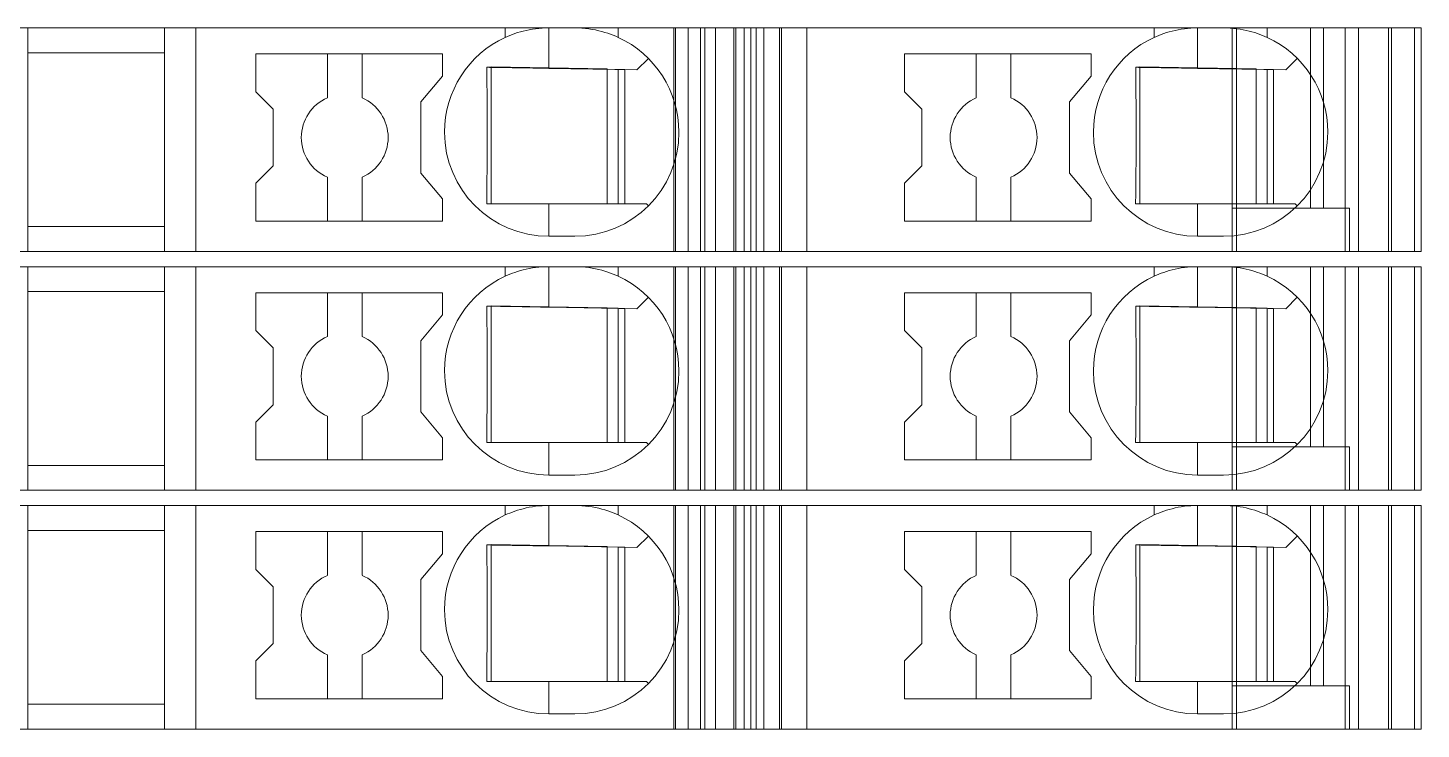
# Model space of a CAD drawing. Header units: millimetres. Extents: x 0 to 1680, y 0 to 1188.
# Drawn here: x 909.05 to 941.15, y 446.35 to 462.5 of the extents above; entities that cross this region are included whole.
import ezdxf
from ezdxf.enums import TextEntityAlignment as Align

# ---------------------------------------------------------------- set-up
doc = ezdxf.new("R2010")
doc.units = ezdxf.units.MM
for name, color, linetype, lineweight in [('EPLAN309', 5, 'Continuous', 5), ('EPLAN493', 5, 'Continuous', 5), ('MAIN-1', 7, 'Continuous', 5), ('MAIN-2', 7, 'Continuous', 5)]:
    doc.layers.add(name, color=color, linetype=linetype, lineweight=lineweight)
doc.styles.add('Tahoma', font='')
doc.styles.get('Tahoma').set_extended_font_data('Tahoma')

# ---------------------------------------------------------------- blocks, each defined once
blk = doc.blocks.new('EPLSYM_LibrarySPECIAL_Symbol12_Variant0_Placement8_14')
at = {"layer": 'EPLAN309', "lineweight": 13, "ltscale": 16}
blk.add_lwpolyline([(0, -5.15), (68.15, -5.15), (68.15, 0), (0, 0)], close=True, dxfattribs=at)
at = {"layer": 'EPLAN493', "color": 5, "style": 'Tahoma'}
blk.add_attdef('17_20450', text='', height=2.3478, dxfattribs=at).set_placement((0, -21.83478), align=Align.MIDDLE_RIGHT)
blk = doc.blocks.new('EPLSYM_LibrarySPECIAL_Symbol12_Variant0_Placement8_15')
at = {"layer": 'EPLAN309', "lineweight": 13, "ltscale": 16}
blk.add_lwpolyline([(0, -5.15), (68.15, -5.15), (68.15, 0), (0, 0)], close=True, dxfattribs=at)
at = {"layer": 'EPLAN493', "color": 5, "style": 'Tahoma'}
blk.add_attdef('17_20450', text='', height=2.3478, dxfattribs=at).set_placement((0, -21.83478), align=Align.MIDDLE_RIGHT)
blk = doc.blocks.new('EPLSYM_LibrarySPECIAL_Symbol12_Variant0_Placement8_16')
at = {"layer": 'EPLAN309', "lineweight": 13, "ltscale": 16}
blk.add_lwpolyline([(0, -5.15), (68.15, -5.15), (68.15, 0), (0, 0)], close=True, dxfattribs=at)
at = {"layer": 'EPLAN493', "color": 5, "style": 'Tahoma'}
blk.add_attdef('17_20450', text='', height=2.3478, dxfattribs=at).set_placement((0, -21.83478), align=Align.MIDDLE_RIGHT)

msp = doc.modelspace()

# ---------------------------------------------------------------- linework, layer by layer
at = {"layer": 'MAIN-1'}
for p, q in [((909.05, 462.5), (912.2, 462.5)), ((909.05, 462.5), (909.05, 457.35)), ((912.919, 462.5), (912.2, 462.5)), ((912.2, 457.35), (912.2, 462.5)), ((920.05, 462.5), (912.919, 462.5)), ((912.919, 462.5), (912.919, 457.35)), ((920.05, 462.5), (921.05, 462.5)), ((920.05, 462.282), (920.05, 462.5)), ((920.102, 462.305), (920.05, 462.282)), ((920.156, 462.327), (920.102, 462.305)), ((920.213, 462.349), (920.156, 462.327)), ((920.272, 462.37), (920.213, 462.349)), ((920.333, 462.39), (920.272, 462.37)), ((920.397, 462.409), (920.333, 462.39)), ((920.463, 462.427), (920.397, 462.409)), ((920.531, 462.443), (920.463, 462.427)), ((920.601, 462.458), (920.531, 462.443)), ((920.673, 462.47), (920.601, 462.458)), ((920.746, 462.481), (920.673, 462.47)), ((920.821, 462.489), (920.746, 462.481)), ((920.897, 462.495), (920.821, 462.489)), ((920.973, 462.499), (920.897, 462.495)), ((921.05, 462.5), (920.973, 462.499)), ((921.05, 461.568), (921.05, 462.5)), ((921.05, 462.5), (921.65, 462.5)), ((921.65, 462.5), (921.732, 462.499)), ((922.65, 462.5), (921.65, 462.5)), ((921.732, 462.499), (921.814, 462.494)), ((921.814, 462.494), (921.896, 462.487)), ((921.896, 462.487), (921.975, 462.478)), ((921.975, 462.478), (922.053, 462.466)), ((922.053, 462.466), (922.13, 462.452)), ((922.13, 462.452), (922.204, 462.435)), ((922.204, 462.435), (922.275, 462.417)), ((922.275, 462.417), (922.345, 462.397)), ((922.345, 462.397), (922.411, 462.376)), ((922.411, 462.376), (922.475, 462.354)), ((922.475, 462.354), (922.536, 462.331)), ((922.536, 462.331), (922.594, 462.306)), ((922.594, 462.306), (922.65, 462.282)), ((922.65, 462.5), (925.704, 462.5)), ((922.65, 462.282), (922.65, 462.5)), ((925.832, 462.5), (925.704, 462.5)), ((925.704, 457.35), (925.704, 462.5)), ((925.832, 462.5), (926.367, 462.5)), ((925.832, 457.35), (925.832, 462.5)), ((927, 462.5), (926.367, 462.5)), ((926.367, 457.35), (926.367, 462.5)), ((927, 462.5), (935, 462.5)), ((927, 457.35), (927, 462.5)), ((935, 462.5), (936, 462.5)), ((935, 462.282), (935, 462.5)), ((935.052, 462.305), (935, 462.282)), ((935.106, 462.327), (935.052, 462.305)), ((935.163, 462.349), (935.106, 462.327)), ((935.222, 462.37), (935.163, 462.349)), ((935.283, 462.39), (935.222, 462.37)), ((935.347, 462.409), (935.283, 462.39)), ((935.413, 462.427), (935.347, 462.409)), ((935.481, 462.443), (935.413, 462.427)), ((935.551, 462.458), (935.481, 462.443)), ((935.622, 462.47), (935.551, 462.458)), ((935.696, 462.481), (935.622, 462.47)), ((935.771, 462.489), (935.696, 462.481)), ((935.847, 462.495), (935.771, 462.489)), ((935.923, 462.499), (935.847, 462.495)), ((936, 462.5), (935.923, 462.499)), ((936, 461.568), (936, 462.5)), ((936, 462.5), (936.6, 462.5)), ((936.6, 462.5), (936.677, 462.499)), ((937.6, 462.5), (936.6, 462.5)), ((936.677, 462.499), (936.753, 462.495)), ((936.753, 462.495), (936.829, 462.489)), ((936.829, 462.489), (936.904, 462.481)), ((936.904, 462.481), (936.978, 462.47)), ((936.978, 462.47), (937.049, 462.458)), ((937.049, 462.458), (937.119, 462.443)), ((937.119, 462.443), (937.187, 462.427)), ((937.187, 462.427), (937.253, 462.409)), ((937.253, 462.409), (937.317, 462.39)), ((937.317, 462.39), (937.378, 462.37)), ((937.378, 462.37), (937.437, 462.349)), ((937.437, 462.349), (937.494, 462.327)), ((937.494, 462.327), (937.548, 462.305)), ((937.548, 462.305), (937.6, 462.282)), ((937.6, 462.5), (941, 462.5)), ((937.6, 462.282), (937.6, 462.5)), ((941, 457.35), (941, 462.5)), ((909.05, 461.925), (912.2, 461.925)), ((914.3, 461.9), (914.3, 461.029)), ((914.3, 461.9), (918.6, 461.9)), ((915.95, 461.9), (915.95, 460.892)), ((916.75, 460.892), (916.75, 461.9)), ((918.6, 461.389), (918.6, 461.9)), ((923.083, 461.533), (923.347, 461.797)), ((929.25, 461.9), (929.25, 461.029)), ((929.25, 461.9), (933.55, 461.9)), ((930.9, 461.9), (930.9, 460.892)), ((931.7, 460.892), (931.7, 461.9)), ((933.55, 461.389), (933.55, 461.9)), ((938.033, 461.533), (938.297, 461.797)), ((918.1, 460.793), (918.6, 461.389)), ((919.624, 461.592), (919.625, 461.522)), ((919.685, 461.591), (919.624, 461.592)), ((919.625, 461.522), (919.625, 461.45)), ((919.625, 461.45), (919.626, 461.377)), ((919.626, 461.377), (919.627, 461.303)), ((919.627, 461.303), (919.628, 461.227)), ((919.746, 461.59), (919.685, 461.591)), ((919.721, 461.591), (919.721, 458.45)), ((919.809, 461.589), (919.746, 461.59)), ((919.873, 461.588), (919.809, 461.589)), ((919.937, 461.587), (919.873, 461.588)), ((920.003, 461.586), (919.937, 461.587)), ((920.071, 461.585), (920.003, 461.586)), ((920.14, 461.584), (920.071, 461.585)), ((920.21, 461.582), (920.14, 461.584)), ((920.283, 461.581), (920.21, 461.582)), ((920.358, 461.58), (920.283, 461.581)), ((920.435, 461.579), (920.358, 461.58)), ((920.514, 461.577), (920.435, 461.579)), ((920.597, 461.576), (920.514, 461.577)), ((920.682, 461.575), (920.597, 461.576)), ((920.771, 461.573), (920.682, 461.575)), ((920.862, 461.571), (920.771, 461.573)), ((920.955, 461.57), (920.862, 461.571)), ((921.05, 461.568), (920.955, 461.57)), ((921.05, 461.568), (923.083, 461.533)), ((922.4, 461.545), (922.4, 458.45)), ((922.65, 458.45), (922.65, 461.54)), ((922.8, 461.538), (922.8, 458.45)), ((933.05, 460.793), (933.55, 461.389)), ((934.574, 461.592), (934.574, 461.522)), ((934.635, 461.591), (934.574, 461.592)), ((934.574, 461.522), (934.575, 461.45)), ((934.575, 461.45), (934.576, 461.377)), ((934.576, 461.377), (934.577, 461.303)), ((934.577, 461.303), (934.577, 461.227)), ((934.696, 461.59), (934.635, 461.591)), ((934.671, 461.591), (934.671, 458.45)), ((934.759, 461.589), (934.696, 461.59)), ((934.822, 461.588), (934.759, 461.589)), ((934.887, 461.587), (934.822, 461.588)), ((934.953, 461.586), (934.887, 461.587)), ((935.021, 461.585), (934.953, 461.586)), ((935.09, 461.584), (935.021, 461.585)), ((935.16, 461.582), (935.09, 461.584)), ((935.233, 461.581), (935.16, 461.582)), ((935.307, 461.58), (935.233, 461.581)), ((935.385, 461.579), (935.307, 461.58)), ((935.464, 461.577), (935.385, 461.579)), ((935.547, 461.576), (935.464, 461.577)), ((935.632, 461.575), (935.547, 461.576)), ((935.72, 461.573), (935.632, 461.575)), ((935.812, 461.571), (935.72, 461.573)), ((935.905, 461.57), (935.812, 461.571)), ((936, 461.568), (935.905, 461.57)), ((936, 461.568), (938.033, 461.533)), ((937.35, 461.545), (937.35, 458.45)), ((937.6, 458.45), (937.6, 461.54)), ((937.75, 461.538), (937.75, 458.45)), ((914.7, 460.629), (914.3, 461.029)), ((919.628, 461.227), (919.628, 461.149)), ((919.628, 461.149), (919.629, 461.07)), ((919.629, 461.07), (919.63, 460.988)), ((919.63, 460.988), (919.63, 460.904)), ((929.65, 460.629), (929.25, 461.029)), ((934.577, 461.227), (934.578, 461.149)), ((934.578, 461.149), (934.579, 461.07)), ((934.579, 461.07), (934.58, 460.988)), ((934.58, 460.988), (934.58, 460.904)), ((918.1, 460.793), (918.1, 459.157)), ((919.63, 460.904), (919.631, 460.817)), ((919.631, 460.817), (919.631, 460.726)), ((919.631, 460.726), (919.632, 460.632)), ((933.05, 460.793), (933.05, 459.157)), ((934.58, 460.904), (934.581, 460.817)), ((934.581, 460.817), (934.581, 460.726)), ((934.581, 460.726), (934.582, 460.632)), ((914.7, 460.629), (914.7, 459.321)), ((919.632, 460.632), (919.633, 460.534)), ((919.633, 460.534), (919.633, 460.431)), ((919.633, 460.431), (919.633, 460.324)), ((919.633, 460.324), (919.633, 460.213)), ((929.65, 460.629), (929.65, 459.321)), ((934.582, 460.632), (934.582, 460.534)), ((934.582, 460.534), (934.583, 460.431)), ((934.583, 460.431), (934.583, 460.324)), ((934.583, 460.324), (934.583, 460.213)), ((919.633, 460.213), (919.634, 460.1)), ((919.634, 460.1), (919.633, 459.979)), ((934.583, 460.213), (934.583, 460.1)), ((934.583, 460.1), (934.583, 459.979)), ((919.633, 459.747), (919.632, 459.638)), ((919.633, 459.979), (919.633, 459.861)), ((919.633, 459.861), (919.633, 459.747)), ((934.583, 459.747), (934.582, 459.638)), ((934.583, 459.979), (934.583, 459.861)), ((934.583, 459.861), (934.583, 459.747)), ((919.632, 459.534), (919.631, 459.434)), ((919.631, 459.434), (919.631, 459.339)), ((919.632, 459.638), (919.632, 459.534)), ((934.582, 459.534), (934.581, 459.434)), ((934.581, 459.434), (934.581, 459.339)), ((934.582, 459.638), (934.582, 459.534)), ((914.7, 459.321), (914.3, 458.921)), ((915.95, 459.058), (915.95, 458.05)), ((916.75, 459.058), (916.75, 458.05)), ((918.1, 459.157), (918.6, 458.561)), ((919.629, 459.159), (919.628, 459.073)), ((919.628, 459.073), (919.628, 458.99)), ((919.63, 459.248), (919.629, 459.159)), ((919.631, 459.339), (919.63, 459.248)), ((929.65, 459.321), (929.25, 458.921)), ((930.9, 459.058), (930.9, 458.05)), ((931.7, 459.058), (931.7, 458.05)), ((933.05, 459.157), (933.55, 458.561)), ((934.579, 459.159), (934.578, 459.073)), ((934.578, 459.073), (934.578, 458.99)), ((934.58, 459.248), (934.579, 459.159)), ((934.581, 459.339), (934.58, 459.248)), ((914.3, 458.921), (914.3, 458.05)), ((919.625, 458.75), (919.624, 458.674)), ((919.626, 458.829), (919.625, 458.75)), ((919.627, 458.908), (919.626, 458.829)), ((919.628, 458.99), (919.627, 458.908)), ((929.25, 458.921), (929.25, 458.05)), ((934.575, 458.75), (934.574, 458.674)), ((934.576, 458.829), (934.575, 458.75)), ((934.577, 458.908), (934.576, 458.829)), ((934.578, 458.99), (934.577, 458.908)), ((918.6, 458.05), (918.6, 458.561)), ((919.623, 458.524), (919.622, 458.45)), ((919.622, 458.45), (919.683, 458.45)), ((919.624, 458.598), (919.623, 458.524)), ((919.624, 458.674), (919.624, 458.598)), ((919.683, 458.45), (919.746, 458.45)), ((919.746, 458.45), (919.809, 458.45)), ((919.809, 458.45), (919.873, 458.45)), ((919.873, 458.45), (919.939, 458.45)), ((919.939, 458.45), (920.005, 458.45)), ((920.005, 458.45), (920.074, 458.45)), ((920.074, 458.45), (920.144, 458.45)), ((920.144, 458.45), (920.215, 458.45)), ((920.215, 458.45), (920.289, 458.45)), ((920.289, 458.45), (920.364, 458.45)), ((920.364, 458.45), (920.442, 458.45)), ((920.442, 458.45), (920.522, 458.45)), ((920.522, 458.45), (920.605, 458.45)), ((920.605, 458.45), (920.69, 458.45)), ((920.69, 458.45), (920.778, 458.45)), ((920.778, 458.45), (920.867, 458.45)), ((920.867, 458.45), (920.958, 458.45)), ((920.958, 458.45), (921.05, 458.45)), ((921.05, 458.45), (923.3, 458.45)), ((921.05, 458.45), (921.05, 457.7)), ((923.347, 458.403), (923.3, 458.45)), ((933.55, 458.05), (933.55, 458.561)), ((934.573, 458.524), (934.572, 458.45)), ((934.572, 458.45), (934.633, 458.45)), ((934.574, 458.598), (934.573, 458.524)), ((934.574, 458.674), (934.574, 458.598)), ((934.633, 458.45), (934.695, 458.45)), ((934.695, 458.45), (934.759, 458.45)), ((934.759, 458.45), (934.823, 458.45)), ((934.823, 458.45), (934.889, 458.45)), ((934.889, 458.45), (934.955, 458.45)), ((934.955, 458.45), (935.024, 458.45)), ((935.024, 458.45), (935.093, 458.45)), ((935.093, 458.45), (935.165, 458.45)), ((935.165, 458.45), (935.239, 458.45)), ((935.239, 458.45), (935.314, 458.45)), ((935.314, 458.45), (935.392, 458.45)), ((935.392, 458.45), (935.472, 458.45)), ((935.472, 458.45), (935.555, 458.45)), ((935.555, 458.45), (935.64, 458.45)), ((935.64, 458.45), (935.727, 458.45)), ((935.727, 458.45), (935.817, 458.45)), ((935.817, 458.45), (935.908, 458.45)), ((935.908, 458.45), (936, 458.45)), ((936, 458.45), (936, 457.7)), ((936, 458.45), (938.25, 458.45)), ((938.297, 458.403), (938.25, 458.45)), ((909.05, 457.925), (912.2, 457.925)), ((918.6, 458.05), (914.3, 458.05)), ((933.55, 458.05), (929.25, 458.05)), ((921.65, 457.7), (921.05, 457.7)), ((936.6, 457.7), (936, 457.7)), ((909.05, 457.35), (912.2, 457.35)), ((912.919, 457.35), (912.2, 457.35)), ((912.919, 457.35), (925.704, 457.35)), ((924.544, 457.35), (924.544, 457.35)), ((924.65, 457.35), (924.65, 457.35)), ((925.832, 457.35), (925.704, 457.35)), ((925.832, 457.35), (926.367, 457.35)), ((927, 457.35), (926.367, 457.35)), ((927, 457.35), (941, 457.35)), ((939.5, 457.35), (939.5, 457.35)), ((909.05, 457), (912.2, 457)), ((909.05, 457), (909.05, 451.85)), ((912.919, 457), (912.2, 457)), ((912.2, 451.85), (912.2, 457)), ((920.05, 457), (912.919, 457)), ((912.919, 457), (912.919, 451.85)), ((920.05, 457), (921.05, 457)), ((920.05, 456.782), (920.05, 457)), ((920.102, 456.805), (920.05, 456.782)), ((920.156, 456.827), (920.102, 456.805)), ((920.213, 456.849), (920.156, 456.827)), ((920.272, 456.87), (920.213, 456.849)), ((920.333, 456.89), (920.272, 456.87)), ((920.397, 456.909), (920.333, 456.89)), ((920.463, 456.927), (920.397, 456.909)), ((920.531, 456.943), (920.463, 456.927)), ((920.601, 456.958), (920.531, 456.943)), ((920.673, 456.97), (920.601, 456.958)), ((920.746, 456.981), (920.673, 456.97)), ((920.821, 456.989), (920.746, 456.981)), ((920.897, 456.995), (920.821, 456.989)), ((920.973, 456.999), (920.897, 456.995)), ((921.05, 457), (920.973, 456.999)), ((921.05, 456.068), (921.05, 457)), ((921.05, 457), (921.65, 457)), ((921.65, 457), (921.732, 456.999)), ((922.65, 457), (921.65, 457)), ((921.732, 456.999), (921.814, 456.994)), ((921.814, 456.994), (921.896, 456.987)), ((921.896, 456.987), (921.975, 456.978)), ((921.975, 456.978), (922.053, 456.966)), ((922.053, 456.966), (922.13, 456.952)), ((922.13, 456.952), (922.204, 456.935)), ((922.204, 456.935), (922.275, 456.917)), ((922.275, 456.917), (922.345, 456.897)), ((922.345, 456.897), (922.411, 456.876)), ((922.411, 456.876), (922.475, 456.854)), ((922.475, 456.854), (922.536, 456.831)), ((922.536, 456.831), (922.594, 456.806)), ((922.594, 456.806), (922.65, 456.782)), ((922.65, 457), (925.704, 457)), ((922.65, 456.782), (922.65, 457)), ((925.832, 457), (925.704, 457)), ((925.704, 451.85), (925.704, 457)), ((925.832, 457), (926.367, 457)), ((925.832, 451.85), (925.832, 457)), ((927, 457), (926.367, 457)), ((926.367, 451.85), (926.367, 457)), ((927, 457), (935, 457)), ((927, 451.85), (927, 457)), ((935, 457), (936, 457)), ((935, 456.782), (935, 457)), ((935.052, 456.805), (935, 456.782)), ((935.106, 456.827), (935.052, 456.805)), ((935.163, 456.849), (935.106, 456.827)), ((935.222, 456.87), (935.163, 456.849)), ((935.283, 456.89), (935.222, 456.87)), ((935.347, 456.909), (935.283, 456.89)), ((935.413, 456.927), (935.347, 456.909)), ((935.481, 456.943), (935.413, 456.927)), ((935.551, 456.958), (935.481, 456.943)), ((935.622, 456.97), (935.551, 456.958)), ((935.696, 456.981), (935.622, 456.97)), ((935.771, 456.989), (935.696, 456.981)), ((935.847, 456.995), (935.771, 456.989)), ((935.923, 456.999), (935.847, 456.995)), ((936, 457), (935.923, 456.999)), ((936, 456.068), (936, 457)), ((936, 457), (936.6, 457)), ((936.6, 457), (936.677, 456.999)), ((937.6, 457), (936.6, 457)), ((936.677, 456.999), (936.753, 456.995)), ((936.753, 456.995), (936.829, 456.989)), ((936.829, 456.989), (936.904, 456.981)), ((936.904, 456.981), (936.978, 456.97)), ((936.978, 456.97), (937.049, 456.958)), ((937.049, 456.958), (937.119, 456.943)), ((937.119, 456.943), (937.187, 456.927)), ((937.187, 456.927), (937.253, 456.909)), ((937.253, 456.909), (937.317, 456.89)), ((937.317, 456.89), (937.378, 456.87)), ((937.378, 456.87), (937.437, 456.849)), ((937.437, 456.849), (937.494, 456.827)), ((937.494, 456.827), (937.548, 456.805)), ((937.548, 456.805), (937.6, 456.782)), ((937.6, 457), (941, 457)), ((937.6, 456.782), (937.6, 457)), ((941, 451.85), (941, 457)), ((909.05, 456.425), (912.2, 456.425)), ((914.3, 456.4), (914.3, 455.529)), ((914.3, 456.4), (918.6, 456.4)), ((915.95, 456.4), (915.95, 455.392)), ((916.75, 455.392), (916.75, 456.4)), ((918.6, 455.889), (918.6, 456.4)), ((923.083, 456.033), (923.347, 456.297)), ((929.25, 456.4), (929.25, 455.529)), ((929.25, 456.4), (933.55, 456.4)), ((930.9, 456.4), (930.9, 455.392)), ((931.7, 455.392), (931.7, 456.4)), ((933.55, 455.889), (933.55, 456.4)), ((938.033, 456.033), (938.297, 456.297)), ((918.1, 455.293), (918.6, 455.889)), ((919.624, 456.092), (919.625, 456.022)), ((919.685, 456.091), (919.624, 456.092)), ((919.625, 456.022), (919.625, 455.95)), ((919.625, 455.95), (919.626, 455.877)), ((919.626, 455.877), (919.627, 455.803)), ((919.746, 456.09), (919.685, 456.091)), ((919.721, 456.091), (919.721, 452.95)), ((919.809, 456.089), (919.746, 456.09)), ((919.873, 456.088), (919.809, 456.089)), ((919.937, 456.087), (919.873, 456.088)), ((920.003, 456.086), (919.937, 456.087)), ((920.071, 456.085), (920.003, 456.086)), ((920.14, 456.084), (920.071, 456.085)), ((920.21, 456.082), (920.14, 456.084)), ((920.283, 456.081), (920.21, 456.082)), ((920.358, 456.08), (920.283, 456.081)), ((920.435, 456.079), (920.358, 456.08)), ((920.514, 456.077), (920.435, 456.079)), ((920.597, 456.076), (920.514, 456.077)), ((920.682, 456.075), (920.597, 456.076)), ((920.771, 456.073), (920.682, 456.075)), ((920.862, 456.071), (920.771, 456.073)), ((920.955, 456.07), (920.862, 456.071)), ((921.05, 456.068), (920.955, 456.07)), ((921.05, 456.068), (923.083, 456.033)), ((922.4, 456.045), (922.4, 452.95)), ((922.65, 452.95), (922.65, 456.04)), ((922.8, 456.038), (922.8, 452.95)), ((933.05, 455.293), (933.55, 455.889)), ((934.574, 456.092), (934.574, 456.022)), ((934.635, 456.091), (934.574, 456.092)), ((934.574, 456.022), (934.575, 455.95)), ((934.575, 455.95), (934.576, 455.877)), ((934.576, 455.877), (934.577, 455.803)), ((934.696, 456.09), (934.635, 456.091)), ((934.671, 456.091), (934.671, 452.95)), ((934.759, 456.089), (934.696, 456.09)), ((934.822, 456.088), (934.759, 456.089)), ((934.887, 456.087), (934.822, 456.088)), ((934.953, 456.086), (934.887, 456.087)), ((935.021, 456.085), (934.953, 456.086)), ((935.09, 456.084), (935.021, 456.085)), ((935.16, 456.082), (935.09, 456.084)), ((935.233, 456.081), (935.16, 456.082)), ((935.307, 456.08), (935.233, 456.081)), ((935.385, 456.079), (935.307, 456.08)), ((935.464, 456.077), (935.385, 456.079)), ((935.547, 456.076), (935.464, 456.077)), ((935.632, 456.075), (935.547, 456.076)), ((935.72, 456.073), (935.632, 456.075)), ((935.812, 456.071), (935.72, 456.073)), ((935.905, 456.07), (935.812, 456.071)), ((936, 456.068), (935.905, 456.07)), ((936, 456.068), (938.033, 456.033)), ((937.35, 456.045), (937.35, 452.95)), ((937.6, 452.95), (937.6, 456.04)), ((937.75, 456.038), (937.75, 452.95)), ((914.7, 455.129), (914.3, 455.529)), ((919.627, 455.803), (919.628, 455.727)), ((919.628, 455.727), (919.628, 455.649)), ((919.628, 455.649), (919.629, 455.57)), ((919.629, 455.57), (919.63, 455.488)), ((929.65, 455.129), (929.25, 455.529)), ((934.577, 455.803), (934.577, 455.727)), ((934.577, 455.727), (934.578, 455.649)), ((934.578, 455.649), (934.579, 455.57)), ((934.579, 455.57), (934.58, 455.488)), ((918.1, 455.293), (918.1, 453.657)), ((919.63, 455.488), (919.63, 455.404)), ((919.63, 455.404), (919.631, 455.317)), ((919.631, 455.317), (919.631, 455.226)), ((919.631, 455.226), (919.632, 455.132)), ((933.05, 455.293), (933.05, 453.657)), ((934.58, 455.488), (934.58, 455.404)), ((934.58, 455.404), (934.581, 455.317)), ((934.581, 455.317), (934.581, 455.226)), ((934.581, 455.226), (934.582, 455.132)), ((914.7, 455.129), (914.7, 453.821)), ((919.632, 455.132), (919.633, 455.034)), ((919.633, 455.034), (919.633, 454.931)), ((919.633, 454.931), (919.633, 454.824)), ((929.65, 455.129), (929.65, 453.821)), ((934.582, 455.132), (934.582, 455.034)), ((934.582, 455.034), (934.583, 454.931)), ((934.583, 454.931), (934.583, 454.824)), ((919.633, 454.824), (919.633, 454.713)), ((919.633, 454.713), (919.634, 454.6)), ((919.634, 454.6), (919.633, 454.479)), ((934.583, 454.824), (934.583, 454.713)), ((934.583, 454.713), (934.583, 454.6)), ((934.583, 454.6), (934.583, 454.479)), ((919.633, 454.247), (919.632, 454.138)), ((919.633, 454.479), (919.633, 454.361)), ((919.633, 454.361), (919.633, 454.247)), ((934.583, 454.247), (934.582, 454.138)), ((934.583, 454.479), (934.583, 454.361)), ((934.583, 454.361), (934.583, 454.247)), ((919.632, 454.034), (919.631, 453.934)), ((919.631, 453.934), (919.631, 453.839)), ((919.632, 454.138), (919.632, 454.034)), ((934.582, 454.034), (934.581, 453.934)), ((934.581, 453.934), (934.581, 453.839)), ((934.582, 454.138), (934.582, 454.034)), ((914.7, 453.821), (914.3, 453.421)), ((918.1, 453.657), (918.6, 453.061)), ((919.629, 453.659), (919.628, 453.573)), ((919.628, 453.573), (919.628, 453.49)), ((919.63, 453.748), (919.629, 453.659)), ((919.631, 453.839), (919.63, 453.748)), ((929.65, 453.821), (929.25, 453.421)), ((933.05, 453.657), (933.55, 453.061)), ((934.579, 453.659), (934.578, 453.573)), ((934.578, 453.573), (934.578, 453.49)), ((934.58, 453.748), (934.579, 453.659)), ((934.581, 453.839), (934.58, 453.748)), ((914.3, 453.421), (914.3, 452.55)), ((915.95, 453.558), (915.95, 452.55)), ((916.75, 453.558), (916.75, 452.55)), ((919.626, 453.329), (919.625, 453.25)), ((919.627, 453.408), (919.626, 453.329)), ((919.628, 453.49), (919.627, 453.408)), ((929.25, 453.421), (929.25, 452.55)), ((930.9, 453.558), (930.9, 452.55)), ((931.7, 453.558), (931.7, 452.55)), ((934.576, 453.329), (934.575, 453.25)), ((934.577, 453.408), (934.576, 453.329)), ((934.578, 453.49), (934.577, 453.408)), ((918.6, 452.55), (918.6, 453.061)), ((919.623, 453.024), (919.622, 452.95)), ((919.622, 452.95), (919.683, 452.95)), ((919.624, 453.098), (919.623, 453.024)), ((919.625, 453.25), (919.624, 453.174)), ((919.624, 453.174), (919.624, 453.098)), ((919.683, 452.95), (919.746, 452.95)), ((919.746, 452.95), (919.809, 452.95)), ((919.809, 452.95), (919.873, 452.95)), ((919.873, 452.95), (919.939, 452.95)), ((919.939, 452.95), (920.005, 452.95)), ((920.005, 452.95), (920.074, 452.95)), ((920.074, 452.95), (920.144, 452.95)), ((920.144, 452.95), (920.215, 452.95)), ((920.215, 452.95), (920.289, 452.95)), ((920.289, 452.95), (920.364, 452.95)), ((920.364, 452.95), (920.442, 452.95)), ((920.442, 452.95), (920.522, 452.95)), ((920.522, 452.95), (920.605, 452.95)), ((920.605, 452.95), (920.69, 452.95)), ((920.69, 452.95), (920.778, 452.95)), ((920.778, 452.95), (920.867, 452.95)), ((920.867, 452.95), (920.958, 452.95)), ((920.958, 452.95), (921.05, 452.95)), ((921.05, 452.95), (923.3, 452.95)), ((921.05, 452.95), (921.05, 452.2)), ((923.347, 452.903), (923.3, 452.95)), ((933.55, 452.55), (933.55, 453.061)), ((934.573, 453.024), (934.572, 452.95)), ((934.572, 452.95), (934.633, 452.95)), ((934.574, 453.098), (934.573, 453.024)), ((934.575, 453.25), (934.574, 453.174)), ((934.574, 453.174), (934.574, 453.098)), ((934.633, 452.95), (934.695, 452.95)), ((934.695, 452.95), (934.759, 452.95)), ((934.759, 452.95), (934.823, 452.95)), ((934.823, 452.95), (934.889, 452.95)), ((934.889, 452.95), (934.955, 452.95)), ((934.955, 452.95), (935.024, 452.95)), ((935.024, 452.95), (935.093, 452.95)), ((935.093, 452.95), (935.165, 452.95)), ((935.165, 452.95), (935.239, 452.95)), ((935.239, 452.95), (935.314, 452.95)), ((935.314, 452.95), (935.392, 452.95)), ((935.392, 452.95), (935.472, 452.95)), ((935.472, 452.95), (935.555, 452.95)), ((935.555, 452.95), (935.64, 452.95)), ((935.64, 452.95), (935.727, 452.95)), ((935.727, 452.95), (935.817, 452.95)), ((935.817, 452.95), (935.908, 452.95)), ((935.908, 452.95), (936, 452.95)), ((936, 452.95), (936, 452.2)), ((936, 452.95), (938.25, 452.95)), ((938.297, 452.903), (938.25, 452.95)), ((909.05, 452.425), (912.2, 452.425)), ((918.6, 452.55), (914.3, 452.55)), ((933.55, 452.55), (929.25, 452.55)), ((921.65, 452.2), (921.05, 452.2)), ((936.6, 452.2), (936, 452.2)), ((909.05, 451.85), (912.2, 451.85)), ((912.919, 451.85), (912.2, 451.85)), ((912.919, 451.85), (925.704, 451.85)), ((924.544, 451.85), (924.544, 451.85)), ((924.65, 451.85), (924.65, 451.85)), ((925.832, 451.85), (925.704, 451.85)), ((925.832, 451.85), (926.367, 451.85)), ((927, 451.85), (926.367, 451.85)), ((927, 451.85), (941, 451.85)), ((939.5, 451.85), (939.5, 451.85)), ((909.05, 451.5), (912.2, 451.5)), ((909.05, 451.5), (909.05, 446.35)), ((912.919, 451.5), (912.2, 451.5)), ((912.2, 446.35), (912.2, 451.5)), ((920.05, 451.5), (912.919, 451.5)), ((912.919, 451.5), (912.919, 446.35)), ((920.05, 451.5), (921.05, 451.5)), ((920.05, 451.282), (920.05, 451.5)), ((920.156, 451.327), (920.102, 451.305)), ((920.213, 451.349), (920.156, 451.327)), ((920.272, 451.37), (920.213, 451.349)), ((920.333, 451.39), (920.272, 451.37)), ((920.397, 451.409), (920.333, 451.39)), ((920.463, 451.427), (920.397, 451.409)), ((920.531, 451.443), (920.463, 451.427)), ((920.601, 451.458), (920.531, 451.443)), ((920.673, 451.47), (920.601, 451.458)), ((920.746, 451.481), (920.673, 451.47)), ((920.821, 451.489), (920.746, 451.481)), ((920.897, 451.495), (920.821, 451.489)), ((920.973, 451.499), (920.897, 451.495)), ((921.05, 451.5), (920.973, 451.499)), ((921.05, 450.568), (921.05, 451.5)), ((921.05, 451.5), (921.65, 451.5)), ((921.65, 451.5), (921.732, 451.499)), ((922.65, 451.5), (921.65, 451.5)), ((921.732, 451.499), (921.814, 451.494)), ((921.814, 451.494), (921.896, 451.487)), ((921.896, 451.487), (921.975, 451.478)), ((921.975, 451.478), (922.053, 451.466)), ((922.053, 451.466), (922.13, 451.452)), ((922.13, 451.452), (922.204, 451.435)), ((922.204, 451.435), (922.275, 451.417)), ((922.275, 451.417), (922.345, 451.397)), ((922.345, 451.397), (922.411, 451.376)), ((922.411, 451.376), (922.475, 451.354)), ((922.475, 451.354), (922.536, 451.331)), ((922.536, 451.331), (922.594, 451.306)), ((922.65, 451.5), (925.704, 451.5)), ((922.65, 451.282), (922.65, 451.5)), ((925.832, 451.5), (925.704, 451.5)), ((925.704, 446.35), (925.704, 451.5)), ((925.832, 451.5), (926.367, 451.5)), ((925.832, 446.35), (925.832, 451.5)), ((927, 451.5), (926.367, 451.5)), ((926.367, 446.35), (926.367, 451.5)), ((927, 451.5), (935, 451.5)), ((927, 446.35), (927, 451.5)), ((935, 451.5), (936, 451.5)), ((935, 451.282), (935, 451.5)), ((935.106, 451.327), (935.052, 451.305)), ((935.163, 451.349), (935.106, 451.327)), ((935.222, 451.37), (935.163, 451.349)), ((935.283, 451.39), (935.222, 451.37)), ((935.347, 451.409), (935.283, 451.39)), ((935.413, 451.427), (935.347, 451.409)), ((935.481, 451.443), (935.413, 451.427)), ((935.551, 451.458), (935.481, 451.443)), ((935.622, 451.47), (935.551, 451.458)), ((935.696, 451.481), (935.622, 451.47)), ((935.771, 451.489), (935.696, 451.481)), ((935.847, 451.495), (935.771, 451.489)), ((935.923, 451.499), (935.847, 451.495)), ((936, 451.5), (935.923, 451.499)), ((936, 450.568), (936, 451.5)), ((936, 451.5), (936.6, 451.5)), ((936.6, 451.5), (936.677, 451.499)), ((937.6, 451.5), (936.6, 451.5)), ((936.677, 451.499), (936.753, 451.495)), ((936.753, 451.495), (936.829, 451.489)), ((936.829, 451.489), (936.904, 451.481)), ((936.904, 451.481), (936.978, 451.47)), ((936.978, 451.47), (937.049, 451.458)), ((937.049, 451.458), (937.119, 451.443)), ((937.119, 451.443), (937.187, 451.427)), ((937.187, 451.427), (937.253, 451.409)), ((937.253, 451.409), (937.317, 451.39)), ((937.317, 451.39), (937.378, 451.37)), ((937.378, 451.37), (937.437, 451.349)), ((937.437, 451.349), (937.494, 451.327)), ((937.494, 451.327), (937.548, 451.305)), ((937.6, 451.5), (941, 451.5)), ((937.6, 451.282), (937.6, 451.5)), ((941, 446.35), (941, 451.5)), ((920.102, 451.305), (920.05, 451.282)), ((922.594, 451.306), (922.65, 451.282)), ((935.052, 451.305), (935, 451.282)), ((937.548, 451.305), (937.6, 451.282)), ((909.05, 450.925), (912.2, 450.925)), ((914.3, 450.9), (914.3, 450.029)), ((914.3, 450.9), (918.6, 450.9)), ((915.95, 450.9), (915.95, 449.892)), ((916.75, 449.892), (916.75, 450.9)), ((918.6, 450.389), (918.6, 450.9)), ((923.083, 450.533), (923.347, 450.797)), ((929.25, 450.9), (929.25, 450.029)), ((929.25, 450.9), (933.55, 450.9)), ((930.9, 450.9), (930.9, 449.892)), ((931.7, 449.892), (931.7, 450.9)), ((933.55, 450.389), (933.55, 450.9)), ((938.033, 450.533), (938.297, 450.797)), ((918.1, 449.793), (918.6, 450.389)), ((919.624, 450.592), (919.625, 450.522)), ((919.685, 450.591), (919.624, 450.592)), ((919.625, 450.522), (919.625, 450.45)), ((919.625, 450.45), (919.626, 450.377)), ((919.626, 450.377), (919.627, 450.303)), ((919.746, 450.59), (919.685, 450.591)), ((919.721, 450.591), (919.721, 447.45)), ((919.809, 450.589), (919.746, 450.59)), ((919.873, 450.588), (919.809, 450.589)), ((919.937, 450.587), (919.873, 450.588)), ((920.003, 450.586), (919.937, 450.587)), ((920.071, 450.585), (920.003, 450.586)), ((920.14, 450.584), (920.071, 450.585)), ((920.21, 450.582), (920.14, 450.584)), ((920.283, 450.581), (920.21, 450.582)), ((920.358, 450.58), (920.283, 450.581)), ((920.435, 450.579), (920.358, 450.58)), ((920.514, 450.577), (920.435, 450.579)), ((920.597, 450.576), (920.514, 450.577)), ((920.682, 450.575), (920.597, 450.576)), ((920.771, 450.573), (920.682, 450.575)), ((920.862, 450.571), (920.771, 450.573)), ((920.955, 450.57), (920.862, 450.571)), ((921.05, 450.568), (920.955, 450.57)), ((921.05, 450.568), (923.083, 450.533)), ((922.4, 450.545), (922.4, 447.45)), ((922.65, 447.45), (922.65, 450.54)), ((922.8, 450.538), (922.8, 447.45)), ((933.05, 449.793), (933.55, 450.389)), ((934.574, 450.592), (934.574, 450.522)), ((934.635, 450.591), (934.574, 450.592)), ((934.574, 450.522), (934.575, 450.45)), ((934.575, 450.45), (934.576, 450.377)), ((934.576, 450.377), (934.577, 450.303)), ((934.696, 450.59), (934.635, 450.591)), ((934.671, 450.591), (934.671, 447.45)), ((934.759, 450.589), (934.696, 450.59)), ((934.822, 450.588), (934.759, 450.589)), ((934.887, 450.587), (934.822, 450.588)), ((934.953, 450.586), (934.887, 450.587)), ((935.021, 450.585), (934.953, 450.586)), ((935.09, 450.584), (935.021, 450.585)), ((935.16, 450.582), (935.09, 450.584)), ((935.233, 450.581), (935.16, 450.582)), ((935.307, 450.58), (935.233, 450.581)), ((935.385, 450.579), (935.307, 450.58)), ((935.464, 450.577), (935.385, 450.579)), ((935.547, 450.576), (935.464, 450.577)), ((935.632, 450.575), (935.547, 450.576)), ((935.72, 450.573), (935.632, 450.575)), ((935.812, 450.571), (935.72, 450.573)), ((935.905, 450.57), (935.812, 450.571)), ((936, 450.568), (935.905, 450.57)), ((936, 450.568), (938.033, 450.533)), ((937.35, 450.545), (937.35, 447.45)), ((937.6, 447.45), (937.6, 450.54)), ((937.75, 450.538), (937.75, 447.45)), ((919.627, 450.303), (919.628, 450.227)), ((919.628, 450.227), (919.628, 450.149)), ((919.628, 450.149), (919.629, 450.07)), ((919.629, 450.07), (919.63, 449.988)), ((934.577, 450.303), (934.577, 450.227)), ((934.577, 450.227), (934.578, 450.149)), ((934.578, 450.149), (934.579, 450.07)), ((934.579, 450.07), (934.58, 449.988)), ((914.7, 449.629), (914.3, 450.029)), ((918.1, 449.793), (918.1, 448.157)), ((919.63, 449.988), (919.63, 449.904)), ((919.63, 449.904), (919.631, 449.817)), ((919.631, 449.817), (919.631, 449.726)), ((919.631, 449.726), (919.632, 449.632)), ((929.65, 449.629), (929.25, 450.029)), ((933.05, 449.793), (933.05, 448.157)), ((934.58, 449.988), (934.58, 449.904)), ((934.58, 449.904), (934.581, 449.817)), ((934.581, 449.817), (934.581, 449.726)), ((934.581, 449.726), (934.582, 449.632)), ((914.7, 449.629), (914.7, 448.321)), ((919.632, 449.632), (919.633, 449.534)), ((919.633, 449.534), (919.633, 449.431)), ((919.633, 449.431), (919.633, 449.324)), ((929.65, 449.629), (929.65, 448.321)), ((934.582, 449.632), (934.582, 449.534)), ((934.582, 449.534), (934.583, 449.431)), ((934.583, 449.431), (934.583, 449.324)), ((919.633, 449.324), (919.633, 449.213)), ((919.633, 449.213), (919.634, 449.1)), ((919.634, 449.1), (919.633, 448.979)), ((934.583, 449.324), (934.583, 449.213)), ((934.583, 449.213), (934.583, 449.1)), ((934.583, 449.1), (934.583, 448.979)), ((919.633, 448.979), (919.633, 448.861)), ((919.633, 448.861), (919.633, 448.747)), ((934.583, 448.979), (934.583, 448.861)), ((934.583, 448.861), (934.583, 448.747)), ((919.632, 448.534), (919.631, 448.434)), ((919.633, 448.747), (919.632, 448.638)), ((919.632, 448.638), (919.632, 448.534)), ((934.582, 448.534), (934.581, 448.434)), ((934.583, 448.747), (934.582, 448.638)), ((934.582, 448.638), (934.582, 448.534)), ((914.7, 448.321), (914.3, 447.921)), ((918.1, 448.157), (918.6, 447.561)), ((919.629, 448.159), (919.628, 448.073)), ((919.63, 448.248), (919.629, 448.159)), ((919.631, 448.339), (919.63, 448.248)), ((919.631, 448.434), (919.631, 448.339)), ((929.65, 448.321), (929.25, 447.921)), ((933.05, 448.157), (933.55, 447.561)), ((934.579, 448.159), (934.578, 448.073)), ((934.58, 448.248), (934.579, 448.159)), ((934.581, 448.339), (934.58, 448.248)), ((934.581, 448.434), (934.581, 448.339)), ((914.3, 447.921), (914.3, 447.05)), ((915.95, 448.058), (915.95, 447.05)), ((916.75, 448.058), (916.75, 447.05)), ((919.626, 447.829), (919.625, 447.75)), ((919.627, 447.908), (919.626, 447.829)), ((919.628, 447.99), (919.627, 447.908)), ((919.628, 448.073), (919.628, 447.99)), ((929.25, 447.921), (929.25, 447.05)), ((930.9, 448.058), (930.9, 447.05)), ((931.7, 448.058), (931.7, 447.05)), ((934.576, 447.829), (934.575, 447.75)), ((934.577, 447.908), (934.576, 447.829)), ((934.578, 447.99), (934.577, 447.908)), ((934.578, 448.073), (934.578, 447.99)), ((918.6, 447.05), (918.6, 447.561)), ((919.623, 447.524), (919.622, 447.45)), ((919.624, 447.598), (919.623, 447.524)), ((919.625, 447.75), (919.624, 447.674)), ((919.624, 447.674), (919.624, 447.598)), ((933.55, 447.05), (933.55, 447.561)), ((934.573, 447.524), (934.572, 447.45)), ((934.574, 447.598), (934.573, 447.524)), ((934.575, 447.75), (934.574, 447.674)), ((934.574, 447.674), (934.574, 447.598)), ((919.622, 447.45), (919.683, 447.45)), ((919.683, 447.45), (919.746, 447.45)), ((919.746, 447.45), (919.809, 447.45)), ((919.809, 447.45), (919.873, 447.45)), ((919.873, 447.45), (919.939, 447.45)), ((919.939, 447.45), (920.005, 447.45)), ((920.005, 447.45), (920.074, 447.45)), ((920.074, 447.45), (920.144, 447.45)), ((920.144, 447.45), (920.215, 447.45)), ((920.215, 447.45), (920.289, 447.45)), ((920.289, 447.45), (920.364, 447.45)), ((920.364, 447.45), (920.442, 447.45)), ((920.442, 447.45), (920.522, 447.45)), ((920.522, 447.45), (920.605, 447.45)), ((920.605, 447.45), (920.69, 447.45)), ((920.69, 447.45), (920.778, 447.45)), ((920.778, 447.45), (920.867, 447.45)), ((920.867, 447.45), (920.958, 447.45)), ((920.958, 447.45), (921.05, 447.45)), ((921.05, 447.45), (923.3, 447.45)), ((921.05, 447.45), (921.05, 446.7)), ((923.347, 447.403), (923.3, 447.45)), ((934.572, 447.45), (934.633, 447.45)), ((934.633, 447.45), (934.695, 447.45)), ((934.695, 447.45), (934.759, 447.45)), ((934.759, 447.45), (934.823, 447.45)), ((934.823, 447.45), (934.889, 447.45)), ((934.889, 447.45), (934.955, 447.45)), ((934.955, 447.45), (935.024, 447.45)), ((935.024, 447.45), (935.093, 447.45)), ((935.093, 447.45), (935.165, 447.45)), ((935.165, 447.45), (935.239, 447.45)), ((935.239, 447.45), (935.314, 447.45)), ((935.314, 447.45), (935.392, 447.45)), ((935.392, 447.45), (935.472, 447.45)), ((935.472, 447.45), (935.555, 447.45)), ((935.555, 447.45), (935.64, 447.45)), ((935.64, 447.45), (935.727, 447.45)), ((935.727, 447.45), (935.817, 447.45)), ((935.817, 447.45), (935.908, 447.45)), ((935.908, 447.45), (936, 447.45)), ((936, 447.45), (936, 446.7)), ((936, 447.45), (938.25, 447.45)), ((938.297, 447.403), (938.25, 447.45)), ((909.05, 446.925), (912.2, 446.925)), ((918.6, 447.05), (914.3, 447.05)), ((933.55, 447.05), (929.25, 447.05)), ((921.65, 446.7), (921.05, 446.7)), ((936.6, 446.7), (936, 446.7)), ((909.05, 446.35), (912.2, 446.35)), ((912.919, 446.35), (912.2, 446.35)), ((912.919, 446.35), (925.704, 446.35)), ((924.544, 446.35), (924.544, 446.35)), ((924.65, 446.35), (924.65, 446.35)), ((925.832, 446.35), (925.704, 446.35)), ((925.832, 446.35), (926.367, 446.35)), ((927, 446.35), (926.367, 446.35)), ((927, 446.35), (941, 446.35)), ((939.5, 446.35), (939.5, 446.35))]:
    msp.add_line(p, q, dxfattribs=at)
for centre, radius, start, end in [((921.05, 460.1), 2.4, 114.6244, 180), ((921.65, 460.1), 2.4, 0, 65.3756), ((936, 460.1), 2.4, 114.6244, 180), ((936.6, 460.1), 2.4, 0, 65.3756), ((916.35, 459.975), 1, 113.5782, 180), ((916.35, 459.975), 1, 0, 66.4218), ((931.3, 459.975), 1, 113.5782, 180), ((931.3, 459.975), 1, 0, 66.4218), ((921.05, 460.1), 2.4, 180, 270), ((921.65, 460.1), 2.4, 270, 0), ((936, 460.1), 2.4, 180, 270), ((936.6, 460.1), 2.4, 270, 0), ((916.35, 459.975), 1, 180, 246.4218), ((916.35, 459.975), 1, 293.5782, 0), ((931.3, 459.975), 1, 180, 246.4218), ((931.3, 459.975), 1, 293.5782, 0), ((921.05, 454.6), 2.4, 114.6244, 180), ((921.65, 454.6), 2.4, 0, 65.3756), ((936, 454.6), 2.4, 114.6244, 180), ((936.6, 454.6), 2.4, 0, 65.3756), ((916.35, 454.475), 1, 113.5782, 180), ((916.35, 454.475), 1, 0, 66.4218), ((931.3, 454.475), 1, 113.5782, 180), ((931.3, 454.475), 1, 0, 66.4218), ((921.05, 454.6), 2.4, 180, 270), ((921.65, 454.6), 2.4, 270, 0), ((936, 454.6), 2.4, 180, 270), ((936.6, 454.6), 2.4, 270, 0), ((916.35, 454.475), 1, 180, 246.4218), ((916.35, 454.475), 1, 293.5782, 0), ((931.3, 454.475), 1, 180, 246.4218), ((931.3, 454.475), 1, 293.5782, 0), ((921.05, 449.1), 2.4, 114.6244, 180), ((921.65, 449.1), 2.4, 0, 65.3756), ((936, 449.1), 2.4, 114.6244, 180), ((936.6, 449.1), 2.4, 0, 65.3756), ((916.35, 448.975), 1, 113.5782, 180), ((916.35, 448.975), 1, 0, 66.4218), ((931.3, 448.975), 1, 113.5782, 180), ((931.3, 448.975), 1, 0, 66.4218), ((921.05, 449.1), 2.4, 180, 270), ((921.65, 449.1), 2.4, 270, 0), ((936, 449.1), 2.4, 180, 270), ((936.6, 449.1), 2.4, 270, 0), ((916.35, 448.975), 1, 180, 246.4218), ((916.35, 448.975), 1, 293.5782, 0), ((931.3, 448.975), 1, 180, 246.4218), ((931.3, 448.975), 1, 293.5782, 0)]:
    msp.add_arc(centre, radius, start, end, dxfattribs=at)
at = {"layer": 'MAIN-2'}
for p, q in [((923.931, 457.35), (923.931, 462.5)), ((923.971, 462.5), (923.971, 457.35)), ((924.262, 462.5), (924.262, 457.35)), ((924.544, 457.35), (924.544, 462.5)), ((924.65, 457.35), (924.65, 462.5)), ((924.891, 462.5), (924.891, 457.35)), ((925.316, 462.5), (925.316, 457.35)), ((925.361, 462.5), (925.361, 457.35)), ((925.363, 457.35), (925.363, 462.5)), ((925.55, 462.5), (925.55, 457.35)), ((926.008, 457.35), (926.008, 462.5)), ((926.414, 462.5), (926.414, 457.35)), ((936.8, 462.5), (936.8, 457.35)), ((936.898, 462.5), (936.898, 457.35)), ((938.6, 462.5), (938.6, 458.35)), ((938.9, 458.35), (938.9, 462.5)), ((939.4, 462.5), (939.4, 457.35)), ((939.709, 457.35), (939.709, 462.5)), ((940.4, 457.35), (940.4, 462.5)), ((940.47, 462.5), (940.47, 457.35)), ((919.721, 461.6), (919.624, 461.592)), ((919.721, 461.6), (919.721, 461.591)), ((922.4, 461.553), (919.721, 461.6)), ((934.671, 461.6), (934.574, 461.592)), ((934.671, 461.6), (934.671, 461.591)), ((937.35, 461.553), (934.671, 461.6)), ((922.4, 461.548), (922.4, 461.553)), ((922.65, 461.543), (922.4, 461.548)), ((922.4, 461.548), (922.4, 461.545)), ((922.65, 461.543), (922.65, 461.542)), ((922.8, 461.539), (922.65, 461.542)), ((922.65, 461.54), (922.65, 461.542)), ((922.8, 461.538), (922.8, 461.539)), ((922.8, 461.538), (923.083, 461.533)), ((922.8, 461.538), (922.8, 461.538)), ((937.35, 461.548), (937.35, 461.553)), ((937.6, 461.543), (937.35, 461.548)), ((937.35, 461.548), (937.35, 461.545)), ((937.6, 461.543), (937.6, 461.542)), ((937.75, 461.539), (937.6, 461.542)), ((937.6, 461.54), (937.6, 461.542)), ((937.75, 461.538), (937.75, 461.539)), ((937.75, 461.538), (938.033, 461.533)), ((937.75, 461.538), (937.75, 461.538)), ((922.4, 458.45), (922.4, 458.45)), ((922.65, 458.45), (922.65, 458.45)), ((923.347, 458.403), (923.347, 458.403)), ((937.35, 458.45), (937.35, 458.45)), ((937.6, 458.45), (937.6, 458.45)), ((938.297, 458.403), (938.297, 458.403)), ((936.8, 458.35), (939.5, 458.35)), ((939.5, 457.35), (939.5, 458.35)), ((923.931, 451.85), (923.931, 457)), ((923.971, 457), (923.971, 451.85)), ((924.262, 457), (924.262, 451.85)), ((924.544, 451.85), (924.544, 457)), ((924.65, 451.85), (924.65, 457)), ((924.891, 457), (924.891, 451.85)), ((925.316, 457), (925.316, 451.85)), ((925.361, 457), (925.361, 451.85)), ((925.363, 451.85), (925.363, 457)), ((925.55, 457), (925.55, 451.85)), ((926.008, 451.85), (926.008, 457)), ((926.414, 457), (926.414, 451.85)), ((936.8, 457), (936.8, 451.85)), ((936.898, 457), (936.898, 451.85)), ((938.6, 457), (938.6, 452.85)), ((938.9, 452.85), (938.9, 457)), ((939.4, 457), (939.4, 451.85)), ((939.709, 451.85), (939.709, 457)), ((940.4, 451.85), (940.4, 457)), ((940.47, 457), (940.47, 451.85)), ((919.721, 456.1), (919.624, 456.092)), ((919.721, 456.1), (919.721, 456.091)), ((922.4, 456.053), (919.721, 456.1)), ((922.4, 456.048), (922.4, 456.053)), ((922.65, 456.043), (922.4, 456.048)), ((922.4, 456.048), (922.4, 456.045)), ((922.65, 456.043), (922.65, 456.042)), ((922.8, 456.039), (922.65, 456.042)), ((922.65, 456.04), (922.65, 456.042)), ((922.8, 456.038), (922.8, 456.039)), ((922.8, 456.038), (923.083, 456.033)), ((922.8, 456.038), (922.8, 456.038)), ((934.671, 456.1), (934.574, 456.092)), ((934.671, 456.1), (934.671, 456.091)), ((937.35, 456.053), (934.671, 456.1)), ((937.35, 456.048), (937.35, 456.053)), ((937.6, 456.043), (937.35, 456.048)), ((937.35, 456.048), (937.35, 456.045)), ((937.6, 456.043), (937.6, 456.042)), ((937.75, 456.039), (937.6, 456.042)), ((937.6, 456.04), (937.6, 456.042)), ((937.75, 456.038), (937.75, 456.039)), ((937.75, 456.038), (938.033, 456.033)), ((937.75, 456.038), (937.75, 456.038)), ((922.4, 452.95), (922.4, 452.95)), ((922.65, 452.95), (922.65, 452.95)), ((937.35, 452.95), (937.35, 452.95)), ((937.6, 452.95), (937.6, 452.95)), ((923.347, 452.903), (923.347, 452.903)), ((936.8, 452.85), (939.5, 452.85)), ((938.297, 452.903), (938.297, 452.903)), ((939.5, 451.85), (939.5, 452.85)), ((923.931, 446.35), (923.931, 451.5)), ((923.971, 451.5), (923.971, 446.35)), ((924.262, 451.5), (924.262, 446.35)), ((924.544, 446.35), (924.544, 451.5)), ((924.65, 446.35), (924.65, 451.5)), ((924.891, 451.5), (924.891, 446.35)), ((925.316, 451.5), (925.316, 446.35)), ((925.361, 451.5), (925.361, 446.35)), ((925.363, 446.35), (925.363, 451.5)), ((925.55, 451.5), (925.55, 446.35)), ((926.008, 446.35), (926.008, 451.5)), ((926.414, 451.5), (926.414, 446.35)), ((936.8, 451.5), (936.8, 446.35)), ((936.898, 451.5), (936.898, 446.35)), ((938.6, 451.5), (938.6, 447.35)), ((938.9, 447.35), (938.9, 451.5)), ((939.4, 451.5), (939.4, 446.35)), ((939.709, 446.35), (939.709, 451.5)), ((940.4, 446.35), (940.4, 451.5)), ((940.47, 451.5), (940.47, 446.35)), ((919.721, 450.6), (919.624, 450.592)), ((919.721, 450.6), (919.721, 450.591)), ((922.4, 450.553), (919.721, 450.6)), ((922.4, 450.548), (922.4, 450.553)), ((922.65, 450.543), (922.4, 450.548)), ((922.4, 450.548), (922.4, 450.545)), ((922.65, 450.543), (922.65, 450.542)), ((922.8, 450.539), (922.65, 450.542)), ((922.65, 450.54), (922.65, 450.542)), ((922.8, 450.538), (922.8, 450.539)), ((922.8, 450.538), (923.083, 450.533)), ((922.8, 450.538), (922.8, 450.538)), ((934.671, 450.6), (934.574, 450.592)), ((934.671, 450.6), (934.671, 450.591)), ((937.35, 450.553), (934.671, 450.6)), ((937.35, 450.548), (937.35, 450.553)), ((937.6, 450.543), (937.35, 450.548)), ((937.35, 450.548), (937.35, 450.545)), ((937.6, 450.543), (937.6, 450.542)), ((937.75, 450.539), (937.6, 450.542)), ((937.6, 450.54), (937.6, 450.542)), ((937.75, 450.538), (937.75, 450.539)), ((937.75, 450.538), (938.033, 450.533)), ((937.75, 450.538), (937.75, 450.538)), ((922.4, 447.45), (922.4, 447.45)), ((922.65, 447.45), (922.65, 447.45)), ((923.347, 447.403), (923.347, 447.403)), ((936.8, 447.35), (939.5, 447.35)), ((937.35, 447.45), (937.35, 447.45)), ((937.6, 447.45), (937.6, 447.45)), ((938.297, 447.403), (938.297, 447.403)), ((939.5, 446.35), (939.5, 447.35))]:
    msp.add_line(p, q, dxfattribs=at)

# ---------------------------------------------------------------- block references
for name, p in [('EPLSYM_LibrarySPECIAL_Symbol12_Variant0_Placement8_14', (873, 462.5)), ('EPLSYM_LibrarySPECIAL_Symbol12_Variant0_Placement8_15', (873, 457)), ('EPLSYM_LibrarySPECIAL_Symbol12_Variant0_Placement8_16', (873, 451.5))]:
    msp.add_blockref(name, p)

doc.saveas('drawing.dxf')
